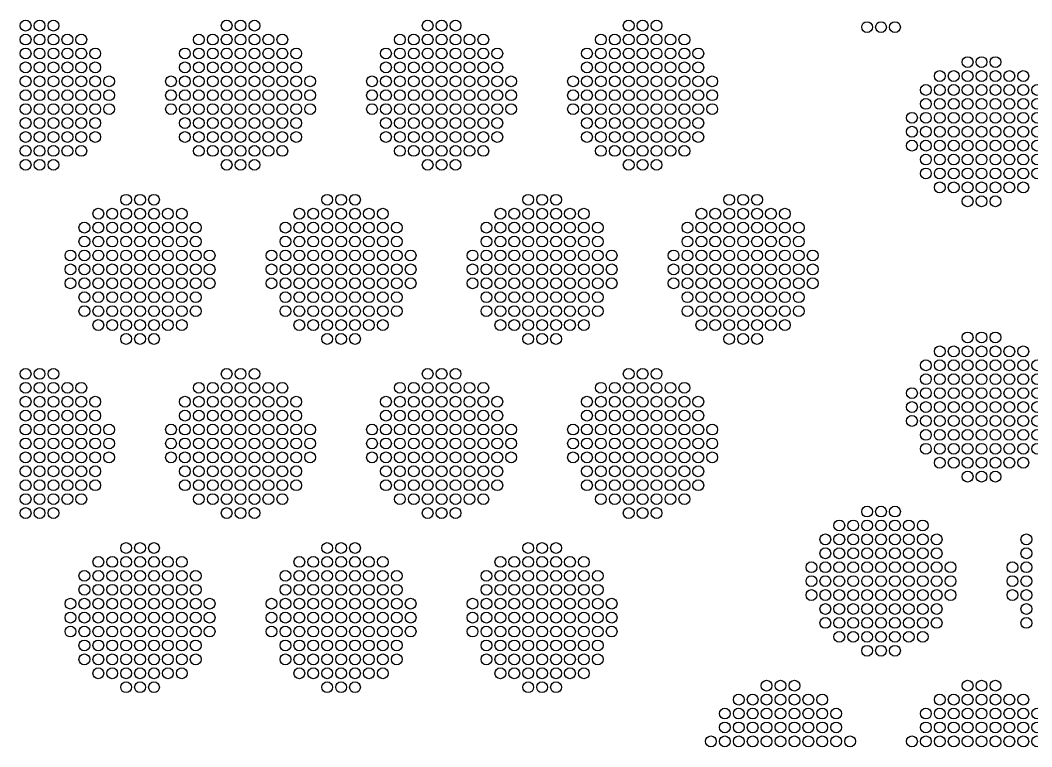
# Model space of a CAD drawing. Extents: x -49 to 54, y -38 to 38.
# Drawn here: x -42.89 to -36.35, y 4.77 to 9.47 of the extents above; entities that cross this region are included whole.
import ezdxf

# ---------------------------------------------------------------- set-up
doc = ezdxf.new("R2010")
doc.units = 0
doc.layers.add('LOWER_ELECTRODE', color=1, linetype='CONTINUOUS')

msp = doc.modelspace()

# ---------------------------------------------------------------- linework, layer by layer
at = {"layer": 'LOWER_ELECTRODE'}
for centre in [(-42.8539, 9.4305), (-42.7639, 9.4305), (-42.6739, 9.4305), (-41.5539, 9.4305), (-41.4639, 9.4305), (-41.3739, 9.4305), (-40.2539, 9.4305), (-40.1639, 9.4305), (-40.0739, 9.4305), (-38.9539, 9.4305), (-38.8639, 9.4305), (-38.7739, 9.4305), (-37.4121, 9.4207), (-37.3221, 9.4207), (-37.2321, 9.4207), (-42.8539, 9.3405), (-42.7639, 9.3405), (-42.6739, 9.3405), (-42.5839, 9.3405), (-42.4939, 9.3405), (-41.7339, 9.3405), (-41.6439, 9.3405), (-41.5539, 9.3405), (-41.4639, 9.3405), (-41.3739, 9.3405), (-41.2839, 9.3405), (-41.1939, 9.3405), (-40.4339, 9.3405), (-40.3439, 9.3405), (-40.2539, 9.3405), (-40.1639, 9.3405), (-40.0739, 9.3405), (-39.9839, 9.3405), (-39.8939, 9.3405), (-39.1339, 9.3405), (-39.0439, 9.3405), (-38.9539, 9.3405), (-38.8639, 9.3405), (-38.7739, 9.3405), (-38.6839, 9.3405), (-38.5939, 9.3405), (-42.8539, 9.2505), (-42.7639, 9.2505), (-42.6739, 9.2505), (-42.5839, 9.2505), (-42.4939, 9.2505), (-42.4039, 9.2505), (-41.8239, 9.2505), (-41.7339, 9.2505), (-41.6439, 9.2505), (-41.5539, 9.2505), (-41.4639, 9.2505), (-41.3739, 9.2505), (-41.2839, 9.2505), (-41.1939, 9.2505), (-41.1039, 9.2505), (-40.5239, 9.2505), (-40.4339, 9.2505), (-40.3439, 9.2505), (-40.2539, 9.2505), (-40.1639, 9.2505), (-40.0739, 9.2505), (-39.9839, 9.2505), (-39.8939, 9.2505), (-39.8039, 9.2505), (-39.2239, 9.2505), (-39.1339, 9.2505), (-39.0439, 9.2505), (-38.9539, 9.2505), (-38.8639, 9.2505), (-38.7739, 9.2505), (-38.6839, 9.2505), (-38.5939, 9.2505), (-38.5039, 9.2505), (-36.7621, 9.1948), (-36.6721, 9.1948), (-36.5821, 9.1948), (-42.8539, 9.1605), (-42.7639, 9.1605), (-42.6739, 9.1605), (-42.5839, 9.1605), (-42.4939, 9.1605), (-42.4039, 9.1605), (-41.8239, 9.1605), (-41.7339, 9.1605), (-41.6439, 9.1605), (-41.5539, 9.1605), (-41.4639, 9.1605), (-41.3739, 9.1605), (-41.2839, 9.1605), (-41.1939, 9.1605), (-41.1039, 9.1605), (-40.5239, 9.1605), (-40.4339, 9.1605), (-40.3439, 9.1605), (-40.2539, 9.1605), (-40.1639, 9.1605), (-40.0739, 9.1605), (-39.9839, 9.1605), (-39.8939, 9.1605), (-39.8039, 9.1605), (-39.2239, 9.1605), (-39.1339, 9.1605), (-39.0439, 9.1605), (-38.9539, 9.1605), (-38.8639, 9.1605), (-38.7739, 9.1605), (-38.6839, 9.1605), (-38.5939, 9.1605), (-38.5039, 9.1605), (-42.8539, 9.0705), (-42.7639, 9.0705), (-42.6739, 9.0705), (-42.5839, 9.0705), (-42.4939, 9.0705), (-42.4039, 9.0705), (-42.3139, 9.0705), (-41.9139, 9.0705), (-41.8239, 9.0705), (-41.7339, 9.0705), (-41.6439, 9.0705), (-41.5539, 9.0705), (-41.4639, 9.0705), (-41.3739, 9.0705), (-41.2839, 9.0705), (-41.1939, 9.0705), (-41.1039, 9.0705), (-41.0139, 9.0705), (-40.6139, 9.0705), (-40.5239, 9.0705), (-40.4339, 9.0705), (-40.3439, 9.0705), (-40.2539, 9.0705), (-40.1639, 9.0705), (-40.0739, 9.0705), (-39.9839, 9.0705), (-39.8939, 9.0705), (-39.8039, 9.0705), (-39.7139, 9.0705), (-39.3139, 9.0705), (-39.2239, 9.0705), (-39.1339, 9.0705), (-39.0439, 9.0705), (-38.9539, 9.0705), (-38.8639, 9.0705), (-38.7739, 9.0705), (-38.6839, 9.0705), (-38.5939, 9.0705), (-38.5039, 9.0705), (-38.4139, 9.0705), (-36.9421, 9.1048), (-36.8521, 9.1048), (-36.7621, 9.1048), (-36.6721, 9.1048), (-36.5821, 9.1048), (-36.4921, 9.1048), (-36.4021, 9.1048), (-37.0321, 9.0148), (-36.9421, 9.0148), (-36.8521, 9.0148), (-36.7621, 9.0148), (-36.6721, 9.0148), (-36.5821, 9.0148), (-36.4921, 9.0148), (-36.4021, 9.0148), (-36.3121, 9.0148), (-42.8539, 8.9805), (-42.7639, 8.9805), (-42.6739, 8.9805), (-42.5839, 8.9805), (-42.4939, 8.9805), (-42.4039, 8.9805), (-42.3139, 8.9805), (-41.9139, 8.9805), (-41.8239, 8.9805), (-41.7339, 8.9805), (-41.6439, 8.9805), (-41.5539, 8.9805), (-41.4639, 8.9805), (-41.3739, 8.9805), (-41.2839, 8.9805), (-41.1939, 8.9805), (-41.1039, 8.9805), (-41.0139, 8.9805), (-40.6139, 8.9805), (-40.5239, 8.9805), (-40.4339, 8.9805), (-40.3439, 8.9805), (-40.2539, 8.9805), (-40.1639, 8.9805), (-40.0739, 8.9805), (-39.9839, 8.9805), (-39.8939, 8.9805), (-39.8039, 8.9805), (-39.7139, 8.9805), (-39.3139, 8.9805), (-39.2239, 8.9805), (-39.1339, 8.9805), (-39.0439, 8.9805), (-38.9539, 8.9805), (-38.8639, 8.9805), (-38.7739, 8.9805), (-38.6839, 8.9805), (-38.5939, 8.9805), (-38.5039, 8.9805), (-38.4139, 8.9805), (-42.8539, 8.8905), (-42.7639, 8.8905), (-42.6739, 8.8905), (-42.5839, 8.8905), (-42.4939, 8.8905), (-42.4039, 8.8905), (-42.3139, 8.8905), (-41.9139, 8.8905), (-41.8239, 8.8905), (-41.7339, 8.8905), (-41.6439, 8.8905), (-41.5539, 8.8905), (-41.4639, 8.8905), (-41.3739, 8.8905), (-41.2839, 8.8905), (-41.1939, 8.8905), (-41.1039, 8.8905), (-41.0139, 8.8905), (-40.6139, 8.8905), (-40.5239, 8.8905), (-40.4339, 8.8905), (-40.3439, 8.8905), (-40.2539, 8.8905), (-40.1639, 8.8905), (-40.0739, 8.8905), (-39.9839, 8.8905), (-39.8939, 8.8905), (-39.8039, 8.8905), (-39.7139, 8.8905), (-39.3139, 8.8905), (-39.2239, 8.8905), (-39.1339, 8.8905), (-39.0439, 8.8905), (-38.9539, 8.8905), (-38.8639, 8.8905), (-38.7739, 8.8905), (-38.6839, 8.8905), (-38.5939, 8.8905), (-38.5039, 8.8905), (-38.4139, 8.8905), (-37.0321, 8.9248), (-36.9421, 8.9248), (-36.8521, 8.9248), (-36.7621, 8.9248), (-36.6721, 8.9248), (-36.5821, 8.9248), (-36.4921, 8.9248), (-36.4021, 8.9248), (-36.3121, 8.9248), (-42.8539, 8.8005), (-42.7639, 8.8005), (-42.6739, 8.8005), (-42.5839, 8.8005), (-42.4939, 8.8005), (-42.4039, 8.8005), (-41.8239, 8.8005), (-41.7339, 8.8005), (-41.6439, 8.8005), (-41.5539, 8.8005), (-41.4639, 8.8005), (-41.3739, 8.8005), (-41.2839, 8.8005), (-41.1939, 8.8005), (-41.1039, 8.8005), (-40.5239, 8.8005), (-40.4339, 8.8005), (-40.3439, 8.8005), (-40.2539, 8.8005), (-40.1639, 8.8005), (-40.0739, 8.8005), (-39.9839, 8.8005), (-39.8939, 8.8005), (-39.8039, 8.8005), (-39.2239, 8.8005), (-39.1339, 8.8005), (-39.0439, 8.8005), (-38.9539, 8.8005), (-38.8639, 8.8005), (-38.7739, 8.8005), (-38.6839, 8.8005), (-38.5939, 8.8005), (-38.5039, 8.8005), (-37.1221, 8.8348), (-37.0321, 8.8348), (-36.9421, 8.8348), (-36.8521, 8.8348), (-36.7621, 8.8348), (-36.6721, 8.8348), (-36.5821, 8.8348), (-36.4921, 8.8348), (-36.4021, 8.8348), (-36.3121, 8.8348), (-37.1221, 8.7448), (-37.0321, 8.7448), (-36.9421, 8.7448), (-36.8521, 8.7448), (-36.7621, 8.7448), (-36.6721, 8.7448), (-36.5821, 8.7448), (-36.4921, 8.7448), (-36.4021, 8.7448), (-36.3121, 8.7448), (-42.8539, 8.7105), (-42.7639, 8.7105), (-42.6739, 8.7105), (-42.5839, 8.7105), (-42.4939, 8.7105), (-42.4039, 8.7105), (-41.8239, 8.7105), (-41.7339, 8.7105), (-41.6439, 8.7105), (-41.5539, 8.7105), (-41.4639, 8.7105), (-41.3739, 8.7105), (-41.2839, 8.7105), (-41.1939, 8.7105), (-41.1039, 8.7105), (-40.5239, 8.7105), (-40.4339, 8.7105), (-40.3439, 8.7105), (-40.2539, 8.7105), (-40.1639, 8.7105), (-40.0739, 8.7105), (-39.9839, 8.7105), (-39.8939, 8.7105), (-39.8039, 8.7105), (-39.2239, 8.7105), (-39.1339, 8.7105), (-39.0439, 8.7105), (-38.9539, 8.7105), (-38.8639, 8.7105), (-38.7739, 8.7105), (-38.6839, 8.7105), (-38.5939, 8.7105), (-38.5039, 8.7105), (-42.8539, 8.6205), (-42.7639, 8.6205), (-42.6739, 8.6205), (-42.5839, 8.6205), (-42.4939, 8.6205), (-41.7339, 8.6205), (-41.6439, 8.6205), (-41.5539, 8.6205), (-41.4639, 8.6205), (-41.3739, 8.6205), (-41.2839, 8.6205), (-41.1939, 8.6205), (-40.4339, 8.6205), (-40.3439, 8.6205), (-40.2539, 8.6205), (-40.1639, 8.6205), (-40.0739, 8.6205), (-39.9839, 8.6205), (-39.8939, 8.6205), (-39.1339, 8.6205), (-39.0439, 8.6205), (-38.9539, 8.6205), (-38.8639, 8.6205), (-38.7739, 8.6205), (-38.6839, 8.6205), (-38.5939, 8.6205), (-37.1221, 8.6548), (-37.0321, 8.6548), (-36.9421, 8.6548), (-36.8521, 8.6548), (-36.7621, 8.6548), (-36.6721, 8.6548), (-36.5821, 8.6548), (-36.4921, 8.6548), (-36.4021, 8.6548), (-36.3121, 8.6548), (-37.0321, 8.5648), (-36.9421, 8.5648), (-36.8521, 8.5648), (-36.7621, 8.5648), (-36.6721, 8.5648), (-36.5821, 8.5648), (-36.4921, 8.5648), (-36.4021, 8.5648), (-36.3121, 8.5648), (-42.8539, 8.5305), (-42.7639, 8.5305), (-42.6739, 8.5305), (-41.5539, 8.5305), (-41.4639, 8.5305), (-41.3739, 8.5305), (-40.2539, 8.5305), (-40.1639, 8.5305), (-40.0739, 8.5305), (-38.9539, 8.5305), (-38.8639, 8.5305), (-38.7739, 8.5305), (-37.0321, 8.4748), (-36.9421, 8.4748), (-36.8521, 8.4748), (-36.7621, 8.4748), (-36.6721, 8.4748), (-36.5821, 8.4748), (-36.4921, 8.4748), (-36.4021, 8.4748), (-36.3121, 8.4748), (-36.9421, 8.3848), (-36.8521, 8.3848), (-36.7621, 8.3848), (-36.6721, 8.3848), (-36.5821, 8.3848), (-36.4921, 8.3848), (-36.4021, 8.3848), (-42.2039, 8.3046), (-42.1139, 8.3046), (-42.0239, 8.3046), (-40.9039, 8.3046), (-40.8139, 8.3046), (-40.7239, 8.3046), (-39.6039, 8.3046), (-39.5139, 8.3046), (-39.4239, 8.3046), (-38.3039, 8.3046), (-38.2139, 8.3046), (-38.1239, 8.3046), (-36.7621, 8.2948), (-36.6721, 8.2948), (-36.5821, 8.2948), (-42.3839, 8.2146), (-42.2939, 8.2146), (-42.2039, 8.2146), (-42.1139, 8.2146), (-42.0239, 8.2146), (-41.9339, 8.2146), (-41.8439, 8.2146), (-41.0839, 8.2146), (-40.9939, 8.2146), (-40.9039, 8.2146), (-40.8139, 8.2146), (-40.7239, 8.2146), (-40.6339, 8.2146), (-40.5439, 8.2146), (-39.7839, 8.2146), (-39.6939, 8.2146), (-39.6039, 8.2146), (-39.5139, 8.2146), (-39.4239, 8.2146), (-39.3339, 8.2146), (-39.2439, 8.2146), (-38.4839, 8.2146), (-38.3939, 8.2146), (-38.3039, 8.2146), (-38.2139, 8.2146), (-38.1239, 8.2146), (-38.0339, 8.2146), (-37.9439, 8.2146), (-42.4739, 8.1246), (-42.3839, 8.1246), (-42.2939, 8.1246), (-42.2039, 8.1246), (-42.1139, 8.1246), (-42.0239, 8.1246), (-41.9339, 8.1246), (-41.8439, 8.1246), (-41.7539, 8.1246), (-41.1739, 8.1246), (-41.0839, 8.1246), (-40.9939, 8.1246), (-40.9039, 8.1246), (-40.8139, 8.1246), (-40.7239, 8.1246), (-40.6339, 8.1246), (-40.5439, 8.1246), (-40.4539, 8.1246), (-39.8739, 8.1246), (-39.7839, 8.1246), (-39.6939, 8.1246), (-39.6039, 8.1246), (-39.5139, 8.1246), (-39.4239, 8.1246), (-39.3339, 8.1246), (-39.2439, 8.1246), (-39.1539, 8.1246), (-38.5739, 8.1246), (-38.4839, 8.1246), (-38.3939, 8.1246), (-38.3039, 8.1246), (-38.2139, 8.1246), (-38.1239, 8.1246), (-38.0339, 8.1246), (-37.9439, 8.1246), (-37.8539, 8.1246), (-42.4739, 8.0346), (-42.3839, 8.0346), (-42.2939, 8.0346), (-42.2039, 8.0346), (-42.1139, 8.0346), (-42.0239, 8.0346), (-41.9339, 8.0346), (-41.8439, 8.0346), (-41.7539, 8.0346), (-41.1739, 8.0346), (-41.0839, 8.0346), (-40.9939, 8.0346), (-40.9039, 8.0346), (-40.8139, 8.0346), (-40.7239, 8.0346), (-40.6339, 8.0346), (-40.5439, 8.0346), (-40.4539, 8.0346), (-39.8739, 8.0346), (-39.7839, 8.0346), (-39.6939, 8.0346), (-39.6039, 8.0346), (-39.5139, 8.0346), (-39.4239, 8.0346), (-39.3339, 8.0346), (-39.2439, 8.0346), (-39.1539, 8.0346), (-38.5739, 8.0346), (-38.4839, 8.0346), (-38.3939, 8.0346), (-38.3039, 8.0346), (-38.2139, 8.0346), (-38.1239, 8.0346), (-38.0339, 8.0346), (-37.9439, 8.0346), (-37.8539, 8.0346), (-42.5639, 7.9446), (-42.4739, 7.9446), (-42.3839, 7.9446), (-42.2939, 7.9446), (-42.2039, 7.9446), (-42.1139, 7.9446), (-42.0239, 7.9446), (-41.9339, 7.9446), (-41.8439, 7.9446), (-41.7539, 7.9446), (-41.6639, 7.9446), (-41.2639, 7.9446), (-41.1739, 7.9446), (-41.0839, 7.9446), (-40.9939, 7.9446), (-40.9039, 7.9446), (-40.8139, 7.9446), (-40.7239, 7.9446), (-40.6339, 7.9446), (-40.5439, 7.9446), (-40.4539, 7.9446), (-40.3639, 7.9446), (-39.9639, 7.9446), (-39.8739, 7.9446), (-39.7839, 7.9446), (-39.6939, 7.9446), (-39.6039, 7.9446), (-39.5139, 7.9446), (-39.4239, 7.9446), (-39.3339, 7.9446), (-39.2439, 7.9446), (-39.1539, 7.9446), (-39.0639, 7.9446), (-38.6639, 7.9446), (-38.5739, 7.9446), (-38.4839, 7.9446), (-38.3939, 7.9446), (-38.3039, 7.9446), (-38.2139, 7.9446), (-38.1239, 7.9446), (-38.0339, 7.9446), (-37.9439, 7.9446), (-37.8539, 7.9446), (-37.7639, 7.9446), (-42.5639, 7.8546), (-42.4739, 7.8546), (-42.3839, 7.8546), (-42.2939, 7.8546), (-42.2039, 7.8546), (-42.1139, 7.8546), (-42.0239, 7.8546), (-41.9339, 7.8546), (-41.8439, 7.8546), (-41.7539, 7.8546), (-41.6639, 7.8546), (-41.2639, 7.8546), (-41.1739, 7.8546), (-41.0839, 7.8546), (-40.9939, 7.8546), (-40.9039, 7.8546), (-40.8139, 7.8546), (-40.7239, 7.8546), (-40.6339, 7.8546), (-40.5439, 7.8546), (-40.4539, 7.8546), (-40.3639, 7.8546), (-39.9639, 7.8546), (-39.8739, 7.8546), (-39.7839, 7.8546), (-39.6939, 7.8546), (-39.6039, 7.8546), (-39.5139, 7.8546), (-39.4239, 7.8546), (-39.3339, 7.8546), (-39.2439, 7.8546), (-39.1539, 7.8546), (-39.0639, 7.8546), (-38.6639, 7.8546), (-38.5739, 7.8546), (-38.4839, 7.8546), (-38.3939, 7.8546), (-38.3039, 7.8546), (-38.2139, 7.8546), (-38.1239, 7.8546), (-38.0339, 7.8546), (-37.9439, 7.8546), (-37.8539, 7.8546), (-37.7639, 7.8546), (-42.5639, 7.7646), (-42.4739, 7.7646), (-42.3839, 7.7646), (-42.2939, 7.7646), (-42.2039, 7.7646), (-42.1139, 7.7646), (-42.0239, 7.7646), (-41.9339, 7.7646), (-41.8439, 7.7646), (-41.7539, 7.7646), (-41.6639, 7.7646), (-41.2639, 7.7646), (-41.1739, 7.7646), (-41.0839, 7.7646), (-40.9939, 7.7646), (-40.9039, 7.7646), (-40.8139, 7.7646), (-40.7239, 7.7646), (-40.6339, 7.7646), (-40.5439, 7.7646), (-40.4539, 7.7646), (-40.3639, 7.7646), (-39.9639, 7.7646), (-39.8739, 7.7646), (-39.7839, 7.7646), (-39.6939, 7.7646), (-39.6039, 7.7646), (-39.5139, 7.7646), (-39.4239, 7.7646), (-39.3339, 7.7646), (-39.2439, 7.7646), (-39.1539, 7.7646), (-39.0639, 7.7646), (-38.6639, 7.7646), (-38.5739, 7.7646), (-38.4839, 7.7646), (-38.3939, 7.7646), (-38.3039, 7.7646), (-38.2139, 7.7646), (-38.1239, 7.7646), (-38.0339, 7.7646), (-37.9439, 7.7646), (-37.8539, 7.7646), (-37.7639, 7.7646), (-42.4739, 7.6746), (-42.3839, 7.6746), (-42.2939, 7.6746), (-42.2039, 7.6746), (-42.1139, 7.6746), (-42.0239, 7.6746), (-41.9339, 7.6746), (-41.8439, 7.6746), (-41.7539, 7.6746), (-41.1739, 7.6746), (-41.0839, 7.6746), (-40.9939, 7.6746), (-40.9039, 7.6746), (-40.8139, 7.6746), (-40.7239, 7.6746), (-40.6339, 7.6746), (-40.5439, 7.6746), (-40.4539, 7.6746), (-39.8739, 7.6746), (-39.7839, 7.6746), (-39.6939, 7.6746), (-39.6039, 7.6746), (-39.5139, 7.6746), (-39.4239, 7.6746), (-39.3339, 7.6746), (-39.2439, 7.6746), (-39.1539, 7.6746), (-38.5739, 7.6746), (-38.4839, 7.6746), (-38.3939, 7.6746), (-38.3039, 7.6746), (-38.2139, 7.6746), (-38.1239, 7.6746), (-38.0339, 7.6746), (-37.9439, 7.6746), (-37.8539, 7.6746), (-42.4739, 7.5846), (-42.3839, 7.5846), (-42.2939, 7.5846), (-42.2039, 7.5846), (-42.1139, 7.5846), (-42.0239, 7.5846), (-41.9339, 7.5846), (-41.8439, 7.5846), (-41.7539, 7.5846), (-41.1739, 7.5846), (-41.0839, 7.5846), (-40.9939, 7.5846), (-40.9039, 7.5846), (-40.8139, 7.5846), (-40.7239, 7.5846), (-40.6339, 7.5846), (-40.5439, 7.5846), (-40.4539, 7.5846), (-39.8739, 7.5846), (-39.7839, 7.5846), (-39.6939, 7.5846), (-39.6039, 7.5846), (-39.5139, 7.5846), (-39.4239, 7.5846), (-39.3339, 7.5846), (-39.2439, 7.5846), (-39.1539, 7.5846), (-38.5739, 7.5846), (-38.4839, 7.5846), (-38.3939, 7.5846), (-38.3039, 7.5846), (-38.2139, 7.5846), (-38.1239, 7.5846), (-38.0339, 7.5846), (-37.9439, 7.5846), (-37.8539, 7.5846), (-42.3839, 7.4946), (-42.2939, 7.4946), (-42.2039, 7.4946), (-42.1139, 7.4946), (-42.0239, 7.4946), (-41.9339, 7.4946), (-41.8439, 7.4946), (-41.0839, 7.4946), (-40.9939, 7.4946), (-40.9039, 7.4946), (-40.8139, 7.4946), (-40.7239, 7.4946), (-40.6339, 7.4946), (-40.5439, 7.4946), (-39.7839, 7.4946), (-39.6939, 7.4946), (-39.6039, 7.4946), (-39.5139, 7.4946), (-39.4239, 7.4946), (-39.3339, 7.4946), (-39.2439, 7.4946), (-38.4839, 7.4946), (-38.3939, 7.4946), (-38.3039, 7.4946), (-38.2139, 7.4946), (-38.1239, 7.4946), (-38.0339, 7.4946), (-37.9439, 7.4946), (-42.2039, 7.4046), (-42.1139, 7.4046), (-42.0239, 7.4046), (-40.9039, 7.4046), (-40.8139, 7.4046), (-40.7239, 7.4046), (-39.6039, 7.4046), (-39.5139, 7.4046), (-39.4239, 7.4046), (-38.3039, 7.4046), (-38.2139, 7.4046), (-38.1239, 7.4046), (-36.7621, 7.4145), (-36.6721, 7.4145), (-36.5821, 7.4145), (-36.9421, 7.3245), (-36.8521, 7.3245), (-36.7621, 7.3245), (-36.6721, 7.3245), (-36.5821, 7.3245), (-36.4921, 7.3245), (-36.4021, 7.3245), (-37.0321, 7.2345), (-36.9421, 7.2345), (-36.8521, 7.2345), (-36.7621, 7.2345), (-36.6721, 7.2345), (-36.5821, 7.2345), (-36.4921, 7.2345), (-36.4021, 7.2345), (-36.3121, 7.2345), (-42.8539, 7.1788), (-42.7639, 7.1788), (-42.6739, 7.1788), (-41.5539, 7.1788), (-41.4639, 7.1788), (-41.3739, 7.1788), (-40.2539, 7.1788), (-40.1639, 7.1788), (-40.0739, 7.1788), (-38.9539, 7.1788), (-38.8639, 7.1788), (-38.7739, 7.1788), (-37.0321, 7.1445), (-36.9421, 7.1445), (-36.8521, 7.1445), (-36.7621, 7.1445), (-36.6721, 7.1445), (-36.5821, 7.1445), (-36.4921, 7.1445), (-36.4021, 7.1445), (-36.3121, 7.1445), (-42.8539, 7.0888), (-42.7639, 7.0888), (-42.6739, 7.0888), (-42.5839, 7.0888), (-42.4939, 7.0888), (-41.7339, 7.0888), (-41.6439, 7.0888), (-41.5539, 7.0888), (-41.4639, 7.0888), (-41.3739, 7.0888), (-41.2839, 7.0888), (-41.1939, 7.0888), (-40.4339, 7.0888), (-40.3439, 7.0888), (-40.2539, 7.0888), (-40.1639, 7.0888), (-40.0739, 7.0888), (-39.9839, 7.0888), (-39.8939, 7.0888), (-39.1339, 7.0888), (-39.0439, 7.0888), (-38.9539, 7.0888), (-38.8639, 7.0888), (-38.7739, 7.0888), (-38.6839, 7.0888), (-38.5939, 7.0888), (-37.1221, 7.0545), (-37.0321, 7.0545), (-36.9421, 7.0545), (-36.8521, 7.0545), (-36.7621, 7.0545), (-36.6721, 7.0545), (-36.5821, 7.0545), (-36.4921, 7.0545), (-36.4021, 7.0545), (-36.3121, 7.0545), (-42.8539, 6.9988), (-42.7639, 6.9988), (-42.6739, 6.9988), (-42.5839, 6.9988), (-42.4939, 6.9988), (-42.4039, 6.9988), (-41.8239, 6.9988), (-41.7339, 6.9988), (-41.6439, 6.9988), (-41.5539, 6.9988), (-41.4639, 6.9988), (-41.3739, 6.9988), (-41.2839, 6.9988), (-41.1939, 6.9988), (-41.1039, 6.9988), (-40.5239, 6.9988), (-40.4339, 6.9988), (-40.3439, 6.9988), (-40.2539, 6.9988), (-40.1639, 6.9988), (-40.0739, 6.9988), (-39.9839, 6.9988), (-39.8939, 6.9988), (-39.8039, 6.9988), (-39.2239, 6.9988), (-39.1339, 6.9988), (-39.0439, 6.9988), (-38.9539, 6.9988), (-38.8639, 6.9988), (-38.7739, 6.9988), (-38.6839, 6.9988), (-38.5939, 6.9988), (-38.5039, 6.9988), (-42.8539, 6.9088), (-42.7639, 6.9088), (-42.6739, 6.9088), (-42.5839, 6.9088), (-42.4939, 6.9088), (-42.4039, 6.9088), (-41.8239, 6.9088), (-41.7339, 6.9088), (-41.6439, 6.9088), (-41.5539, 6.9088), (-41.4639, 6.9088), (-41.3739, 6.9088), (-41.2839, 6.9088), (-41.1939, 6.9088), (-41.1039, 6.9088), (-40.5239, 6.9088), (-40.4339, 6.9088), (-40.3439, 6.9088), (-40.2539, 6.9088), (-40.1639, 6.9088), (-40.0739, 6.9088), (-39.9839, 6.9088), (-39.8939, 6.9088), (-39.8039, 6.9088), (-39.2239, 6.9088), (-39.1339, 6.9088), (-39.0439, 6.9088), (-38.9539, 6.9088), (-38.8639, 6.9088), (-38.7739, 6.9088), (-38.6839, 6.9088), (-38.5939, 6.9088), (-38.5039, 6.9088), (-37.1221, 6.9645), (-37.0321, 6.9645), (-36.9421, 6.9645), (-36.8521, 6.9645), (-36.7621, 6.9645), (-36.6721, 6.9645), (-36.5821, 6.9645), (-36.4921, 6.9645), (-36.4021, 6.9645), (-36.3121, 6.9645), (-37.1221, 6.8745), (-37.0321, 6.8745), (-36.9421, 6.8745), (-36.8521, 6.8745), (-36.7621, 6.8745), (-36.6721, 6.8745), (-36.5821, 6.8745), (-36.4921, 6.8745), (-36.4021, 6.8745), (-36.3121, 6.8745), (-42.8539, 6.8188), (-42.7639, 6.8188), (-42.6739, 6.8188), (-42.5839, 6.8188), (-42.4939, 6.8188), (-42.4039, 6.8188), (-42.3139, 6.8188), (-41.9139, 6.8188), (-41.8239, 6.8188), (-41.7339, 6.8188), (-41.6439, 6.8188), (-41.5539, 6.8188), (-41.4639, 6.8188), (-41.3739, 6.8188), (-41.2839, 6.8188), (-41.1939, 6.8188), (-41.1039, 6.8188), (-41.0139, 6.8188), (-40.6139, 6.8188), (-40.5239, 6.8188), (-40.4339, 6.8188), (-40.3439, 6.8188), (-40.2539, 6.8188), (-40.1639, 6.8188), (-40.0739, 6.8188), (-39.9839, 6.8188), (-39.8939, 6.8188), (-39.8039, 6.8188), (-39.7139, 6.8188), (-39.3139, 6.8188), (-39.2239, 6.8188), (-39.1339, 6.8188), (-39.0439, 6.8188), (-38.9539, 6.8188), (-38.8639, 6.8188), (-38.7739, 6.8188), (-38.6839, 6.8188), (-38.5939, 6.8188), (-38.5039, 6.8188), (-38.4139, 6.8188), (-37.0321, 6.7845), (-36.9421, 6.7845), (-36.8521, 6.7845), (-36.7621, 6.7845), (-36.6721, 6.7845), (-36.5821, 6.7845), (-36.4921, 6.7845), (-36.4021, 6.7845), (-36.3121, 6.7845), (-42.8539, 6.7288), (-42.7639, 6.7288), (-42.6739, 6.7288), (-42.5839, 6.7288), (-42.4939, 6.7288), (-42.4039, 6.7288), (-42.3139, 6.7288), (-41.9139, 6.7288), (-41.8239, 6.7288), (-41.7339, 6.7288), (-41.6439, 6.7288), (-41.5539, 6.7288), (-41.4639, 6.7288), (-41.3739, 6.7288), (-41.2839, 6.7288), (-41.1939, 6.7288), (-41.1039, 6.7288), (-41.0139, 6.7288), (-40.6139, 6.7288), (-40.5239, 6.7288), (-40.4339, 6.7288), (-40.3439, 6.7288), (-40.2539, 6.7288), (-40.1639, 6.7288), (-40.0739, 6.7288), (-39.9839, 6.7288), (-39.8939, 6.7288), (-39.8039, 6.7288), (-39.7139, 6.7288), (-39.3139, 6.7288), (-39.2239, 6.7288), (-39.1339, 6.7288), (-39.0439, 6.7288), (-38.9539, 6.7288), (-38.8639, 6.7288), (-38.7739, 6.7288), (-38.6839, 6.7288), (-38.5939, 6.7288), (-38.5039, 6.7288), (-38.4139, 6.7288), (-42.8539, 6.6388), (-42.7639, 6.6388), (-42.6739, 6.6388), (-42.5839, 6.6388), (-42.4939, 6.6388), (-42.4039, 6.6388), (-42.3139, 6.6388), (-41.9139, 6.6388), (-41.8239, 6.6388), (-41.7339, 6.6388), (-41.6439, 6.6388), (-41.5539, 6.6388), (-41.4639, 6.6388), (-41.3739, 6.6388), (-41.2839, 6.6388), (-41.1939, 6.6388), (-41.1039, 6.6388), (-41.0139, 6.6388), (-40.6139, 6.6388), (-40.5239, 6.6388), (-40.4339, 6.6388), (-40.3439, 6.6388), (-40.2539, 6.6388), (-40.1639, 6.6388), (-40.0739, 6.6388), (-39.9839, 6.6388), (-39.8939, 6.6388), (-39.8039, 6.6388), (-39.7139, 6.6388), (-39.3139, 6.6388), (-39.2239, 6.6388), (-39.1339, 6.6388), (-39.0439, 6.6388), (-38.9539, 6.6388), (-38.8639, 6.6388), (-38.7739, 6.6388), (-38.6839, 6.6388), (-38.5939, 6.6388), (-38.5039, 6.6388), (-38.4139, 6.6388), (-37.0321, 6.6945), (-36.9421, 6.6945), (-36.8521, 6.6945), (-36.7621, 6.6945), (-36.6721, 6.6945), (-36.5821, 6.6945), (-36.4921, 6.6945), (-36.4021, 6.6945), (-36.3121, 6.6945), (-36.9421, 6.6045), (-36.8521, 6.6045), (-36.7621, 6.6045), (-36.6721, 6.6045), (-36.5821, 6.6045), (-36.4921, 6.6045), (-36.4021, 6.6045), (-42.8539, 6.5488), (-42.7639, 6.5488), (-42.6739, 6.5488), (-42.5839, 6.5488), (-42.4939, 6.5488), (-42.4039, 6.5488), (-41.8239, 6.5488), (-41.7339, 6.5488), (-41.6439, 6.5488), (-41.5539, 6.5488), (-41.4639, 6.5488), (-41.3739, 6.5488), (-41.2839, 6.5488), (-41.1939, 6.5488), (-41.1039, 6.5488), (-40.5239, 6.5488), (-40.4339, 6.5488), (-40.3439, 6.5488), (-40.2539, 6.5488), (-40.1639, 6.5488), (-40.0739, 6.5488), (-39.9839, 6.5488), (-39.8939, 6.5488), (-39.8039, 6.5488), (-39.2239, 6.5488), (-39.1339, 6.5488), (-39.0439, 6.5488), (-38.9539, 6.5488), (-38.8639, 6.5488), (-38.7739, 6.5488), (-38.6839, 6.5488), (-38.5939, 6.5488), (-38.5039, 6.5488), (-36.7621, 6.5145), (-36.6721, 6.5145), (-36.5821, 6.5145), (-42.8539, 6.4588), (-42.7639, 6.4588), (-42.6739, 6.4588), (-42.5839, 6.4588), (-42.4939, 6.4588), (-42.4039, 6.4588), (-41.8239, 6.4588), (-41.7339, 6.4588), (-41.6439, 6.4588), (-41.5539, 6.4588), (-41.4639, 6.4588), (-41.3739, 6.4588), (-41.2839, 6.4588), (-41.1939, 6.4588), (-41.1039, 6.4588), (-40.5239, 6.4588), (-40.4339, 6.4588), (-40.3439, 6.4588), (-40.2539, 6.4588), (-40.1639, 6.4588), (-40.0739, 6.4588), (-39.9839, 6.4588), (-39.8939, 6.4588), (-39.8039, 6.4588), (-39.2239, 6.4588), (-39.1339, 6.4588), (-39.0439, 6.4588), (-38.9539, 6.4588), (-38.8639, 6.4588), (-38.7739, 6.4588), (-38.6839, 6.4588), (-38.5939, 6.4588), (-38.5039, 6.4588), (-42.8539, 6.3688), (-42.7639, 6.3688), (-42.6739, 6.3688), (-42.5839, 6.3688), (-42.4939, 6.3688), (-41.7339, 6.3688), (-41.6439, 6.3688), (-41.5539, 6.3688), (-41.4639, 6.3688), (-41.3739, 6.3688), (-41.2839, 6.3688), (-41.1939, 6.3688), (-40.4339, 6.3688), (-40.3439, 6.3688), (-40.2539, 6.3688), (-40.1639, 6.3688), (-40.0739, 6.3688), (-39.9839, 6.3688), (-39.8939, 6.3688), (-39.1339, 6.3688), (-39.0439, 6.3688), (-38.9539, 6.3688), (-38.8639, 6.3688), (-38.7739, 6.3688), (-38.6839, 6.3688), (-38.5939, 6.3688), (-42.8539, 6.2788), (-42.7639, 6.2788), (-42.6739, 6.2788), (-41.5539, 6.2788), (-41.4639, 6.2788), (-41.3739, 6.2788), (-40.2539, 6.2788), (-40.1639, 6.2788), (-40.0739, 6.2788), (-38.9539, 6.2788), (-38.8639, 6.2788), (-38.7739, 6.2788), (-37.4121, 6.2886), (-37.3221, 6.2886), (-37.2321, 6.2886), (-37.5921, 6.1986), (-37.5021, 6.1986), (-37.4121, 6.1986), (-37.3221, 6.1986), (-37.2321, 6.1986), (-37.1421, 6.1986), (-37.0521, 6.1986), (-42.2039, 6.053), (-42.1139, 6.053), (-42.0239, 6.053), (-40.9039, 6.053), (-40.8139, 6.053), (-40.7239, 6.053), (-39.6039, 6.053), (-39.5139, 6.053), (-39.4239, 6.053), (-37.6821, 6.1086), (-37.5921, 6.1086), (-37.5021, 6.1086), (-37.4121, 6.1086), (-37.3221, 6.1086), (-37.2321, 6.1086), (-37.1421, 6.1086), (-37.0521, 6.1086), (-36.9621, 6.1086), (-36.3821, 6.1086), (-37.6821, 6.0186), (-37.5921, 6.0186), (-37.5021, 6.0186), (-37.4121, 6.0186), (-37.3221, 6.0186), (-37.2321, 6.0186), (-37.1421, 6.0186), (-37.0521, 6.0186), (-36.9621, 6.0186), (-36.3821, 6.0186), (-42.3839, 5.963), (-42.2939, 5.963), (-42.2039, 5.963), (-42.1139, 5.963), (-42.0239, 5.963), (-41.9339, 5.963), (-41.8439, 5.963), (-41.0839, 5.963), (-40.9939, 5.963), (-40.9039, 5.963), (-40.8139, 5.963), (-40.7239, 5.963), (-40.6339, 5.963), (-40.5439, 5.963), (-39.7839, 5.963), (-39.6939, 5.963), (-39.6039, 5.963), (-39.5139, 5.963), (-39.4239, 5.963), (-39.3339, 5.963), (-39.2439, 5.963), (-37.7721, 5.9286), (-37.6821, 5.9286), (-37.5921, 5.9286), (-37.5021, 5.9286), (-37.4121, 5.9286), (-37.3221, 5.9286), (-37.2321, 5.9286), (-37.1421, 5.9286), (-37.0521, 5.9286), (-36.9621, 5.9286), (-36.8721, 5.9286), (-36.4721, 5.9286), (-36.3821, 5.9286), (-42.4739, 5.873), (-42.3839, 5.873), (-42.2939, 5.873), (-42.2039, 5.873), (-42.1139, 5.873), (-42.0239, 5.873), (-41.9339, 5.873), (-41.8439, 5.873), (-41.7539, 5.873), (-41.1739, 5.873), (-41.0839, 5.873), (-40.9939, 5.873), (-40.9039, 5.873), (-40.8139, 5.873), (-40.7239, 5.873), (-40.6339, 5.873), (-40.5439, 5.873), (-40.4539, 5.873), (-39.8739, 5.873), (-39.7839, 5.873), (-39.6939, 5.873), (-39.6039, 5.873), (-39.5139, 5.873), (-39.4239, 5.873), (-39.3339, 5.873), (-39.2439, 5.873), (-39.1539, 5.873), (-37.7721, 5.8386), (-37.6821, 5.8386), (-37.5921, 5.8386), (-37.5021, 5.8386), (-37.4121, 5.8386), (-37.3221, 5.8386), (-37.2321, 5.8386), (-37.1421, 5.8386), (-37.0521, 5.8386), (-36.9621, 5.8386), (-36.8721, 5.8386), (-36.4721, 5.8386), (-36.3821, 5.8386), (-42.4739, 5.783), (-42.3839, 5.783), (-42.2939, 5.783), (-42.2039, 5.783), (-42.1139, 5.783), (-42.0239, 5.783), (-41.9339, 5.783), (-41.8439, 5.783), (-41.7539, 5.783), (-41.1739, 5.783), (-41.0839, 5.783), (-40.9939, 5.783), (-40.9039, 5.783), (-40.8139, 5.783), (-40.7239, 5.783), (-40.6339, 5.783), (-40.5439, 5.783), (-40.4539, 5.783), (-39.8739, 5.783), (-39.7839, 5.783), (-39.6939, 5.783), (-39.6039, 5.783), (-39.5139, 5.783), (-39.4239, 5.783), (-39.3339, 5.783), (-39.2439, 5.783), (-39.1539, 5.783), (-37.7721, 5.7486), (-37.6821, 5.7486), (-37.5921, 5.7486), (-37.5021, 5.7486), (-37.4121, 5.7486), (-37.3221, 5.7486), (-37.2321, 5.7486), (-37.1421, 5.7486), (-37.0521, 5.7486), (-36.9621, 5.7486), (-36.8721, 5.7486), (-36.4721, 5.7486), (-36.3821, 5.7486), (-42.5639, 5.693), (-42.4739, 5.693), (-42.3839, 5.693), (-42.2939, 5.693), (-42.2039, 5.693), (-42.1139, 5.693), (-42.0239, 5.693), (-41.9339, 5.693), (-41.8439, 5.693), (-41.7539, 5.693), (-41.6639, 5.693), (-41.2639, 5.693), (-41.1739, 5.693), (-41.0839, 5.693), (-40.9939, 5.693), (-40.9039, 5.693), (-40.8139, 5.693), (-40.7239, 5.693), (-40.6339, 5.693), (-40.5439, 5.693), (-40.4539, 5.693), (-40.3639, 5.693), (-39.9639, 5.693), (-39.8739, 5.693), (-39.7839, 5.693), (-39.6939, 5.693), (-39.6039, 5.693), (-39.5139, 5.693), (-39.4239, 5.693), (-39.3339, 5.693), (-39.2439, 5.693), (-39.1539, 5.693), (-39.0639, 5.693), (-37.6821, 5.6586), (-37.5921, 5.6586), (-37.5021, 5.6586), (-37.4121, 5.6586), (-37.3221, 5.6586), (-37.2321, 5.6586), (-37.1421, 5.6586), (-37.0521, 5.6586), (-36.9621, 5.6586), (-36.3821, 5.6586), (-42.5639, 5.603), (-42.4739, 5.603), (-42.3839, 5.603), (-42.2939, 5.603), (-42.2039, 5.603), (-42.1139, 5.603), (-42.0239, 5.603), (-41.9339, 5.603), (-41.8439, 5.603), (-41.7539, 5.603), (-41.6639, 5.603), (-41.2639, 5.603), (-41.1739, 5.603), (-41.0839, 5.603), (-40.9939, 5.603), (-40.9039, 5.603), (-40.8139, 5.603), (-40.7239, 5.603), (-40.6339, 5.603), (-40.5439, 5.603), (-40.4539, 5.603), (-40.3639, 5.603), (-39.9639, 5.603), (-39.8739, 5.603), (-39.7839, 5.603), (-39.6939, 5.603), (-39.6039, 5.603), (-39.5139, 5.603), (-39.4239, 5.603), (-39.3339, 5.603), (-39.2439, 5.603), (-39.1539, 5.603), (-39.0639, 5.603), (-37.6821, 5.5686), (-37.5921, 5.5686), (-37.5021, 5.5686), (-37.4121, 5.5686), (-37.3221, 5.5686), (-37.2321, 5.5686), (-37.1421, 5.5686), (-37.0521, 5.5686), (-36.9621, 5.5686), (-36.3821, 5.5686), (-42.5639, 5.513), (-42.4739, 5.513), (-42.3839, 5.513), (-42.2939, 5.513), (-42.2039, 5.513), (-42.1139, 5.513), (-42.0239, 5.513), (-41.9339, 5.513), (-41.8439, 5.513), (-41.7539, 5.513), (-41.6639, 5.513), (-41.2639, 5.513), (-41.1739, 5.513), (-41.0839, 5.513), (-40.9939, 5.513), (-40.9039, 5.513), (-40.8139, 5.513), (-40.7239, 5.513), (-40.6339, 5.513), (-40.5439, 5.513), (-40.4539, 5.513), (-40.3639, 5.513), (-39.9639, 5.513), (-39.8739, 5.513), (-39.7839, 5.513), (-39.6939, 5.513), (-39.6039, 5.513), (-39.5139, 5.513), (-39.4239, 5.513), (-39.3339, 5.513), (-39.2439, 5.513), (-39.1539, 5.513), (-39.0639, 5.513), (-37.5921, 5.4786), (-37.5021, 5.4786), (-37.4121, 5.4786), (-37.3221, 5.4786), (-37.2321, 5.4786), (-37.1421, 5.4786), (-37.0521, 5.4786), (-42.4739, 5.423), (-42.3839, 5.423), (-42.2939, 5.423), (-42.2039, 5.423), (-42.1139, 5.423), (-42.0239, 5.423), (-41.9339, 5.423), (-41.8439, 5.423), (-41.7539, 5.423), (-41.1739, 5.423), (-41.0839, 5.423), (-40.9939, 5.423), (-40.9039, 5.423), (-40.8139, 5.423), (-40.7239, 5.423), (-40.6339, 5.423), (-40.5439, 5.423), (-40.4539, 5.423), (-39.8739, 5.423), (-39.7839, 5.423), (-39.6939, 5.423), (-39.6039, 5.423), (-39.5139, 5.423), (-39.4239, 5.423), (-39.3339, 5.423), (-39.2439, 5.423), (-39.1539, 5.423), (-42.4739, 5.333), (-42.3839, 5.333), (-42.2939, 5.333), (-42.2039, 5.333), (-42.1139, 5.333), (-42.0239, 5.333), (-41.9339, 5.333), (-41.8439, 5.333), (-41.7539, 5.333), (-41.1739, 5.333), (-41.0839, 5.333), (-40.9939, 5.333), (-40.9039, 5.333), (-40.8139, 5.333), (-40.7239, 5.333), (-40.6339, 5.333), (-40.5439, 5.333), (-40.4539, 5.333), (-39.8739, 5.333), (-39.7839, 5.333), (-39.6939, 5.333), (-39.6039, 5.333), (-39.5139, 5.333), (-39.4239, 5.333), (-39.3339, 5.333), (-39.2439, 5.333), (-39.1539, 5.333), (-37.4121, 5.3886), (-37.3221, 5.3886), (-37.2321, 5.3886), (-42.3839, 5.243), (-42.2939, 5.243), (-42.2039, 5.243), (-42.1139, 5.243), (-42.0239, 5.243), (-41.9339, 5.243), (-41.8439, 5.243), (-41.0839, 5.243), (-40.9939, 5.243), (-40.9039, 5.243), (-40.8139, 5.243), (-40.7239, 5.243), (-40.6339, 5.243), (-40.5439, 5.243), (-39.7839, 5.243), (-39.6939, 5.243), (-39.6039, 5.243), (-39.5139, 5.243), (-39.4239, 5.243), (-39.3339, 5.243), (-39.2439, 5.243), (-42.2039, 5.153), (-42.1139, 5.153), (-42.0239, 5.153), (-40.9039, 5.153), (-40.8139, 5.153), (-40.7239, 5.153), (-39.6039, 5.153), (-39.5139, 5.153), (-39.4239, 5.153), (-38.0621, 5.1628), (-37.9721, 5.1628), (-37.8821, 5.1628), (-36.7621, 5.1628), (-36.6721, 5.1628), (-36.5821, 5.1628), (-38.2421, 5.0728), (-38.1521, 5.0728), (-38.0621, 5.0728), (-37.9721, 5.0728), (-37.8821, 5.0728), (-37.7921, 5.0728), (-37.7021, 5.0728), (-36.9421, 5.0728), (-36.8521, 5.0728), (-36.7621, 5.0728), (-36.6721, 5.0728), (-36.5821, 5.0728), (-36.4921, 5.0728), (-36.4021, 5.0728), (-38.3321, 4.9828), (-38.2421, 4.9828), (-38.1521, 4.9828), (-38.0621, 4.9828), (-37.9721, 4.9828), (-37.8821, 4.9828), (-37.7921, 4.9828), (-37.7021, 4.9828), (-37.6121, 4.9828), (-37.0321, 4.9828), (-36.9421, 4.9828), (-36.8521, 4.9828), (-36.7621, 4.9828), (-36.6721, 4.9828), (-36.5821, 4.9828), (-36.4921, 4.9828), (-36.4021, 4.9828), (-36.3121, 4.9828), (-38.3321, 4.8928), (-38.2421, 4.8928), (-38.1521, 4.8928), (-38.0621, 4.8928), (-37.9721, 4.8928), (-37.8821, 4.8928), (-37.7921, 4.8928), (-37.7021, 4.8928), (-37.6121, 4.8928), (-37.0321, 4.8928), (-36.9421, 4.8928), (-36.8521, 4.8928), (-36.7621, 4.8928), (-36.6721, 4.8928), (-36.5821, 4.8928), (-36.4921, 4.8928), (-36.4021, 4.8928), (-36.3121, 4.8928), (-38.4221, 4.8028), (-38.3321, 4.8028), (-38.2421, 4.8028), (-38.1521, 4.8028), (-38.0621, 4.8028), (-37.9721, 4.8028), (-37.8821, 4.8028), (-37.7921, 4.8028), (-37.7021, 4.8028), (-37.6121, 4.8028), (-37.5221, 4.8028), (-37.1221, 4.8028), (-37.0321, 4.8028), (-36.9421, 4.8028), (-36.8521, 4.8028), (-36.7621, 4.8028), (-36.6721, 4.8028), (-36.5821, 4.8028), (-36.4921, 4.8028), (-36.4021, 4.8028), (-36.3121, 4.8028)]:
    msp.add_circle(centre, 0.035, dxfattribs=at)

doc.saveas('drawing.dxf')
